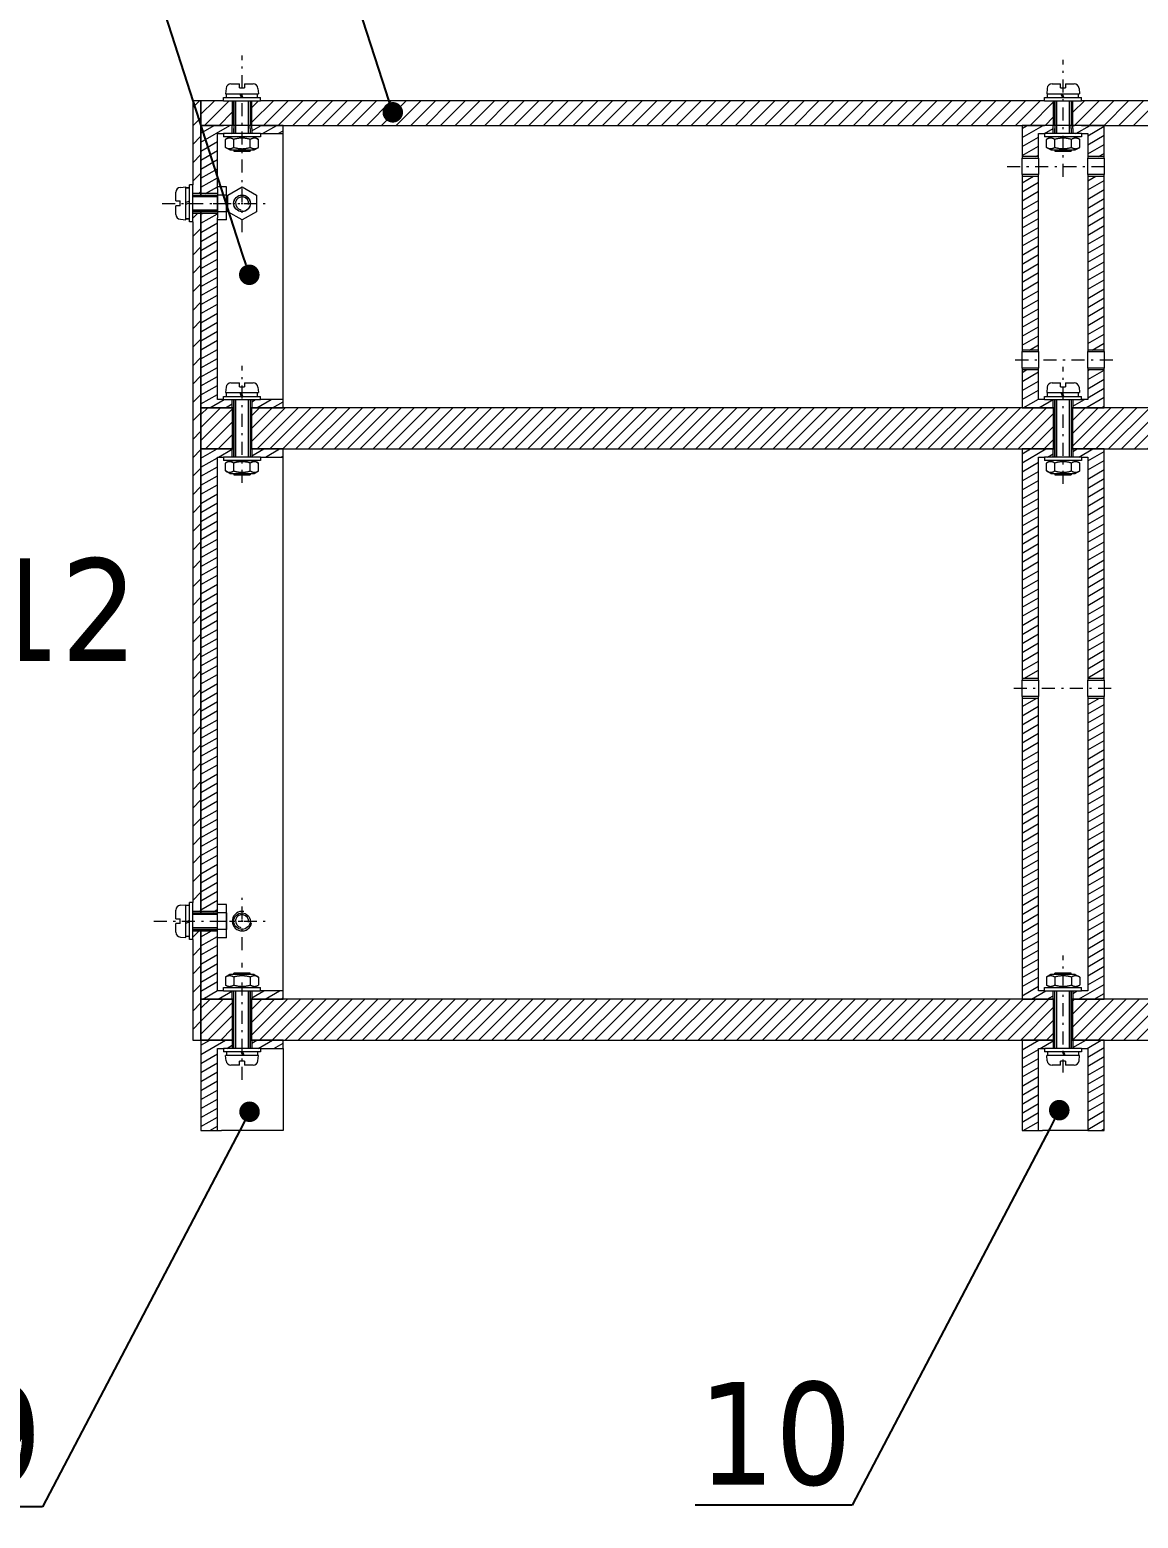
# Model space of a CAD drawing. Header units: millimetres. Extents: x 651 to 8859, y -354 to 894.
# Drawn here: x 2052.1 to 2106.1, y 37.2 to 109.7 of the extents above; entities that cross this region are included whole.
import ezdxf
from ezdxf import colors
from ezdxf.entities.mleader import LeaderData, LeaderLine
from ezdxf.math import Vec2, Vec3

# ---------------------------------------------------------------- set-up
doc = ezdxf.new("R2010")
doc.units = ezdxf.units.MM
doc.linetypes.add('DASHDOT2', pattern=[12.7, 6.35, -3.175, 0, -3.175])
doc.layers.get('0').update_dxf_attribs({"lineweight": 18})
for name, color, linetype, lineweight in [('cienka', 7, 'Continuous', 9), ('Kreskowanie (ISO)', 7, 'Continuous', 9), ('SYMETRIA SRUB', 7, 'DASHDOT2', 9), ('Widoczne (ISO)', 7, 'Continuous', 18), ('Widoczne wąskie (ISO)', 7, 'Continuous', 9)]:
    doc.layers.add(name, color=color, linetype=linetype, lineweight=lineweight)
doc.styles.get("Standard").update_dxf_attribs({"font": 'tahoma.ttf'})

# ---------------------------------------------------------------- blocks, each defined once
blk = doc.blocks.new('*U77')
at = {"layer": 'Widoczne wąskie (ISO)', "color": 0, "linetype": 'DASHDOT2', "ltscale": 0.1, "transparency": 16777216}
blk.add_line((0, -3.58), (0, 2.123), dxfattribs=at)
blk = doc.blocks.new('*U78')
at = {"layer": 'Widoczne wąskie (ISO)', "color": 0, "linetype": 'DASHDOT2', "ltscale": 0.1, "transparency": 16777216}
blk.add_line((0, -3.58), (0, 2.123), dxfattribs=at)
blk = doc.blocks.new('*U80')
at = {"layer": 'Widoczne wąskie (ISO)', "color": 0, "linetype": 'DASHDOT2', "ltscale": 0.1, "transparency": 16777216}
blk.add_line((0, -3.58), (0, 2.123), dxfattribs=at)
blk = doc.blocks.new('*U83')
at = {"layer": 'Widoczne wąskie (ISO)', "color": 0, "linetype": 'DASHDOT2', "ltscale": 0.1, "transparency": 16777216}
blk.add_line((0, -3.58), (0, 2.123), dxfattribs=at)
blk = doc.blocks.new('*U84')
at = {"layer": 'Widoczne wąskie (ISO)', "color": 0, "linetype": 'DASHDOT2', "ltscale": 0.1, "transparency": 16777216}
blk.add_line((0, -3.58), (0, 2.123), dxfattribs=at)
blk = doc.blocks.new('*U85')
at = {"layer": 'Widoczne wąskie (ISO)', "color": 0, "linetype": 'DASHDOT2', "ltscale": 0.1, "transparency": 16777216}
blk.add_line((0, -3.58), (0, 2.123), dxfattribs=at)
blk = doc.blocks.new('*U86')
at = {"layer": 'SYMETRIA SRUB', "color": 0, "linetype": 'DASHDOT2', "ltscale": 0.1, "transparency": 16777216}
blk.add_line((-2.502, 0), (1.8, 0), dxfattribs=at)
blk = doc.blocks.new('*U87')
at = {"layer": 'SYMETRIA SRUB', "color": 0, "linetype": 'DASHDOT2', "ltscale": 0.1, "transparency": 16777216}
blk.add_line((-2.502, 0), (1.8, 0), dxfattribs=at)
blk = doc.blocks.new('_Dot')
at = {"color": 0, "linetype": 'ByBlock', "lineweight": -2}
blk.add_line((-0.5, 0), (-1, 0), dxfattribs=at)
at = {"color": 0, "linetype": 'ByBlock', "const_width": 0.5}
blk.add_lwpolyline([(-0.25, 0, 1), (0.25, 0, 1)], format="xyb", close=True, dxfattribs=at)
blk = doc.blocks.new('*U627')
at = {"layer": 'Widoczne wąskie (ISO)', "color": 0, "linetype": 'DASHDOT2', "ltscale": 0.1, "transparency": 16777216}
for p, q in [((0, 0.08164), (0, 1.4082)), ((-1.4082, 0), (-0.08164, 0)), ((0.08164, 0), (1.4082, 0)), ((0, -1.4082), (0, -0.08164))]:
    blk.add_line(p, q, dxfattribs=at)
at = {"layer": 'Widoczne wąskie (ISO)', "color": 0, "linetype": 'Continuous', "ltscale": 0.1, "transparency": 16777216}
for p, q in [((-0.04082, 0), (0.04082, 0)), ((0, -0.04082), (0, 0.04082))]:
    blk.add_line(p, q, dxfattribs=at)
blk = doc.blocks.new('*U629')
at = {"layer": 'Widoczne wąskie (ISO)', "color": 0, "linetype": 'DASHDOT2', "ltscale": 0.1, "transparency": 16777216}
for p, q in [((0, 0.08164), (0, 1.4082)), ((-1.4082, 0), (-0.08164, 0)), ((0.08164, 0), (1.4082, 0)), ((0, -1.4082), (0, -0.08164))]:
    blk.add_line(p, q, dxfattribs=at)
at = {"layer": 'Widoczne wąskie (ISO)', "color": 0, "linetype": 'Continuous', "ltscale": 0.1, "transparency": 16777216}
for p, q in [((-0.04082, 0), (0.04082, 0)), ((0, -0.04082), (0, 0.04082))]:
    blk.add_line(p, q, dxfattribs=at)
blk = doc.blocks.new('*U817')
at = {"layer": 'SYMETRIA SRUB', "color": 0, "linetype": 'DASHDOT2', "ltscale": 0.1, "transparency": 16777216}
blk.add_line((-3.229, 0), (1.8, 0), dxfattribs=at)
blk = doc.blocks.new('*U819')
at = {"layer": 'SYMETRIA SRUB', "color": 0, "linetype": 'DASHDOT2', "ltscale": 0.1, "transparency": 16777216}
blk.add_line((-3.229, 0), (1.8, 0), dxfattribs=at)
blk = doc.blocks.new('*U821')
at = {"layer": 'SYMETRIA SRUB', "color": 0, "linetype": 'DASHDOT2', "ltscale": 0.1, "transparency": 16777216}
blk.add_line((-3.229, 0), (1.8, 0), dxfattribs=at)

msp = doc.modelspace()

# ---------------------------------------------------------------- hatches: boundary and pattern name
at = {"layer": 'cienka'}
h = msp.add_hatch(dxfattribs=at)
h.set_pattern_fill('ANSI31', color=256, scale=0.14)
h.paths.add_polyline_path([(2101.975, 91.321), (2100.451, 91.321), (2062.927, 91.321), (2062.927, 89.321), (2101.975, 89.321)])
h.paths.add_polyline_path([(2141.975, 91.321), (2140.451, 91.321), (2102.927, 91.321), (2102.927, 89.321), (2141.975, 89.321)])
h.paths.add_polyline_path([(2144.451, 91.321), (2142.927, 91.321), (2142.927, 89.321), (2144.451, 89.321)])
at = {"layer": 'Kreskowanie (ISO)'}
h = msp.add_hatch(dxfattribs=at)
h.set_pattern_fill('ANSI31', color=256, scale=0.2, style=0)
h.paths.add_polyline_path([(2060.051, 101.756), (2060.051, 102.181), (2060.051, 106.281), (2060.451, 106.281), (2060.451, 105.081), (2060.451, 101.756)])
h = msp.add_hatch(dxfattribs=at)
h.set_pattern_fill('ANSI31', color=256, scale=0.16, style=0)
h.paths.add_polyline_path([(2061.551, 106.281), (2061.975, 106.281), (2061.975, 105.081), (2061.551, 105.081), (2060.451, 105.081), (2060.451, 106.281)])
h = msp.add_hatch(dxfattribs=at)
h.set_pattern_fill('ANSI31', color=256, scale=0.16, style=0)
h.paths.add_polyline_path([(2101.551, 106.281), (2101.975, 106.281), (2101.975, 105.081), (2101.551, 105.081), (2100.451, 105.081), (2064.451, 105.081), (2063.351, 105.081), (2062.927, 105.081), (2062.927, 106.281), (2063.351, 106.281)])
h = msp.add_hatch(dxfattribs=at)
h.set_pattern_fill('ANSI31', color=256, scale=0.16)
h.paths.add_polyline_path([(2144.451, 106.281), (2143.351, 106.281), (2142.927, 106.281), (2142.927, 105.081), (2143.351, 105.081), (2144.451, 105.081)])
h.paths.add_polyline_path([(2142.927, 106.281), (2142.927, 105.081)], flags=17)
h.paths.add_polyline_path([(2141.551, 106.281), (2141.975, 106.281), (2141.975, 105.081), (2141.551, 105.081), (2140.451, 105.081), (2104.451, 105.081), (2103.351, 105.081), (2102.927, 105.081), (2102.927, 106.281), (2103.351, 106.281)])
h = msp.add_hatch(dxfattribs=at)
h.set_pattern_fill('ANSI31', color=256, scale=0.12, angle=345, style=0)
h.paths.add_polyline_path([(2061.251, 101.981), (2061.251, 104.681), (2061.551, 104.681), (2061.975, 104.681), (2061.975, 104.921), (2061.975, 105.081), (2061.551, 105.081), (2060.451, 105.081), (2060.451, 101.756), (2061.251, 101.756)])
h = msp.add_hatch(dxfattribs=at)
h.set_pattern_fill('ANSI31', color=256, scale=0.12, angle=345, style=0)
h.paths.add_polyline_path([(2062.927, 105.081), (2062.927, 104.681), (2063.351, 104.681), (2064.451, 104.681), (2064.451, 105.081), (2063.351, 105.081), (2063.251, 105.025)])
h = msp.add_hatch(dxfattribs=at)
h.set_pattern_fill('ANSI31', color=256, scale=0.12, angle=345)
h.paths.add_polyline_path([(2101.251, 104.681), (2101.551, 104.681), (2101.975, 104.681), (2101.975, 104.921), (2101.975, 105.081), (2101.551, 105.081), (2100.451, 105.081), (2100.451, 103.556), (2101.251, 103.556)])
h.paths.add_polyline_path([(2102.051, 105.081), (2101.975, 105.081), (2101.975, 104.921), (2101.975, 104.681), (2102.051, 104.681), (2101.947, 104.988)])
h.paths.add_polyline_path([(2102.927, 104.921), (2102.851, 104.681), (2103.351, 104.681), (2103.651, 104.681), (2103.651, 103.556), (2104.451, 103.556), (2104.451, 105.081), (2103.351, 105.081), (2102.927, 105.081)])
h = msp.add_hatch(dxfattribs=at)
h.set_pattern_fill('ANSI31', color=256, scale=0.12, angle=345, style=0)
h.paths.add_polyline_path([(2100.451, 94.136), (2101.251, 94.136), (2101.251, 102.605), (2100.451, 102.605)])
h = msp.add_hatch(dxfattribs=at)
h.set_pattern_fill('ANSI31', color=256, scale=0.12, angle=345, style=0)
h.paths.add_polyline_path([(2103.651, 94.136), (2104.451, 94.136), (2104.451, 102.605), (2103.651, 102.605)])
h = msp.add_hatch(dxfattribs=at)
h.set_pattern_fill('ANSI31', color=256, scale=0.2, style=0)
h.paths.add_polyline_path([(2060.051, 100.381), (2060.051, 100.805), (2060.451, 100.805), (2060.451, 91.321), (2060.451, 89.321), (2060.451, 66.796), (2060.051, 66.796), (2060.051, 67.221)])
h = msp.add_hatch(dxfattribs=at)
h.set_pattern_fill('ANSI31', color=256, scale=0.12, angle=345)
h.paths.add_polyline_path([(2064.451, 91.721), (2063.351, 91.721), (2062.927, 91.721), (2062.927, 91.321), (2064.451, 91.321)])
h.paths.add_polyline_path([(2061.251, 100.805), (2060.451, 100.805), (2060.451, 91.321), (2061.975, 91.321), (2061.975, 91.721), (2061.551, 91.721), (2061.251, 91.721), (2061.251, 100.581)])
h = msp.add_hatch(dxfattribs=at)
h.set_pattern_fill('ANSI31', color=256, scale=0.12, angle=345, style=0)
h.paths.add_polyline_path([(2101.551, 91.721), (2102.051, 91.721), (2102.051, 91.321), (2100.451, 91.321), (2100.451, 93.185), (2101.251, 93.185), (2101.251, 91.721)])
h = msp.add_hatch(dxfattribs=at)
h.set_pattern_fill('ANSI31', color=256, scale=0.12, angle=345, style=0)
h.paths.add_polyline_path([(2102.927, 91.721), (2103.351, 91.721), (2103.651, 91.721), (2103.651, 93.185), (2104.451, 93.185), (2104.451, 91.321), (2102.927, 91.321)])
h = msp.add_hatch(dxfattribs=at)
h.set_pattern_fill('ANSI31', color=256, scale=0.14)
h.paths.add_polyline_path([(2061.975, 91.321), (2060.451, 91.321), (2060.451, 89.321), (2061.975, 89.321)])
h = msp.add_hatch(dxfattribs=at)
h.set_pattern_fill('ANSI31', color=256, scale=0.12, angle=345, style=0)
h.paths.add_polyline_path([(2061.975, 88.921), (2061.551, 88.921), (2061.251, 88.921), (2061.251, 66.796), (2060.451, 66.796), (2060.451, 89.321), (2061.975, 89.321)])
h = msp.add_hatch(dxfattribs=at)
h.set_pattern_fill('ANSI31', color=256, scale=0.12, angle=345, style=0)
h.paths.add_polyline_path([(2063.351, 88.921), (2062.927, 88.921), (2062.927, 89.321), (2064.451, 89.321), (2064.451, 88.921)])
h = msp.add_hatch(dxfattribs=at)
h.set_pattern_fill('ANSI31', color=256, scale=0.12, angle=345, style=0)
h.paths.add_polyline_path([(2101.975, 88.921), (2101.551, 88.921), (2101.251, 88.921), (2101.251, 78.136), (2100.451, 78.136), (2100.451, 89.321), (2101.975, 89.321)])
h = msp.add_hatch(dxfattribs=at)
h.set_pattern_fill('ANSI31', color=256, scale=0.12, angle=345, style=0)
h.paths.add_polyline_path([(2103.351, 88.921), (2102.927, 88.921), (2102.927, 89.321), (2104.451, 89.321), (2104.451, 78.136), (2103.651, 78.136), (2103.651, 88.921)])
h = msp.add_hatch(dxfattribs=at)
h.set_pattern_fill('ANSI31', color=256, scale=0.12, angle=345, style=0)
h.paths.add_polyline_path([(2101.551, 62.921), (2101.975, 62.921), (2101.975, 62.521), (2100.451, 62.521), (2100.451, 77.185), (2101.251, 77.185), (2101.251, 62.921)])
h = msp.add_hatch(dxfattribs=at)
h.set_pattern_fill('ANSI31', color=256, scale=0.12, angle=345, style=0)
h.paths.add_polyline_path([(2102.927, 62.921), (2103.351, 62.921), (2103.651, 62.921), (2103.651, 77.185), (2104.451, 77.185), (2104.451, 62.521), (2102.927, 62.521)])
h = msp.add_hatch(dxfattribs=at)
h.set_pattern_fill('ANSI31', color=256, scale=0.2, style=0)
h.paths.add_polyline_path([(2060.051, 65.421), (2060.051, 65.845), (2060.451, 65.845), (2060.451, 62.521), (2060.451, 60.521), (2060.051, 60.521)])
h = msp.add_hatch(dxfattribs=at)
h.set_pattern_fill('ANSI31', color=256, scale=0.12, angle=345, style=0)
h.paths.add_polyline_path([(2061.551, 62.921), (2062.051, 62.921), (2062.051, 62.521), (2060.451, 62.521), (2060.451, 65.845), (2061.251, 65.845), (2061.251, 62.921)])
h = msp.add_hatch(dxfattribs=at)
h.set_pattern_fill('ANSI31', color=256, scale=0.14, style=0)
h.paths.add_polyline_path([(2061.975, 62.521), (2060.451, 62.521), (2060.451, 60.521), (2061.975, 60.521)])
h = msp.add_hatch(dxfattribs=at)
h.set_pattern_fill('ANSI31', color=256, scale=0.12, angle=345, style=0)
h.paths.add_polyline_path([(2062.927, 62.921), (2063.351, 62.921), (2064.451, 62.921), (2064.451, 62.521), (2062.927, 62.521)])
h = msp.add_hatch(dxfattribs=at)
h.set_pattern_fill('ANSI31', color=256, scale=0.14, style=0)
h.paths.add_polyline_path([(2062.927, 60.521), (2064.451, 60.521), (2100.451, 60.521), (2101.975, 60.521), (2101.975, 62.521), (2100.451, 62.521), (2064.451, 62.521), (2062.927, 62.521)])
h = msp.add_hatch(dxfattribs=at)
h.set_pattern_fill('ANSI31', color=256, scale=0.14, style=0)
h.paths.add_polyline_path([(2102.927, 60.521), (2104.451, 60.521), (2140.451, 60.521), (2141.975, 60.521), (2141.975, 62.521), (2140.451, 62.521), (2104.451, 62.521), (2102.927, 62.521)])
h = msp.add_hatch(dxfattribs=at)
h.set_pattern_fill('ANSI31', color=256, scale=0.12, angle=345, style=0)
h.paths.add_polyline_path([(2060.451, 56.121), (2061.251, 56.121), (2061.251, 60.121), (2061.551, 60.121), (2061.975, 60.121), (2061.975, 60.521), (2060.451, 60.521)])
h = msp.add_hatch(dxfattribs=at)
h.set_pattern_fill('ANSI31', color=256, scale=0.12, angle=345, style=0)
h.paths.add_polyline_path([(2064.451, 60.121), (2064.451, 60.521), (2062.927, 60.521), (2062.927, 60.121), (2063.351, 60.121)])
h = msp.add_hatch(dxfattribs=at)
h.set_pattern_fill('ANSI31', color=256, scale=0.12, angle=345, style=0)
h.paths.add_polyline_path([(2101.975, 60.121), (2101.975, 60.521), (2100.451, 60.521), (2100.451, 56.121), (2101.251, 56.121), (2101.251, 60.121), (2101.551, 60.121)])
h = msp.add_hatch(dxfattribs=at)
h.set_pattern_fill('ANSI31', color=256, scale=0.12, angle=345, style=0)
h.paths.add_polyline_path([(2102.927, 60.521), (2102.927, 60.121), (2103.351, 60.121), (2103.651, 60.121), (2103.651, 56.121), (2104.451, 56.121), (2104.451, 60.521)])

# ---------------------------------------------------------------- linework, layer by layer
at = {"layer": 'Widoczne (ISO)'}
for p, q in [((2061.674, 106.882), (2061.651, 106.621)), ((2061.651, 106.621), (2063.251, 106.621)), ((2061.696, 106.441), (2061.696, 106.621)), ((2061.696, 106.441), (2061.696, 106.621)), ((2061.696, 106.441), (2061.696, 106.621)), ((2061.913, 107.101), (2062.331, 107.101)), ((2062.331, 106.901), (2062.331, 107.101)), ((2062.331, 106.901), (2062.571, 106.901)), ((2062.349, 106.621), (2062.415, 106.441)), ((2062.487, 106.441), (2062.421, 106.621)), ((2062.571, 107.101), (2062.571, 106.901)), ((2062.571, 107.101), (2062.989, 107.101)), ((2063.206, 106.441), (2063.206, 106.621)), ((2063.206, 106.441), (2063.206, 106.621)), ((2063.206, 106.441), (2063.206, 106.621)), ((2063.228, 106.882), (2063.251, 106.621)), ((2101.674, 106.882), (2101.651, 106.621)), ((2101.651, 106.621), (2103.251, 106.621)), ((2101.696, 106.441), (2101.696, 106.621)), ((2101.696, 106.441), (2101.696, 106.621)), ((2101.696, 106.441), (2101.696, 106.621)), ((2101.913, 107.101), (2102.331, 107.101)), ((2102.331, 106.901), (2102.331, 107.101)), ((2102.331, 106.901), (2102.571, 106.901)), ((2102.349, 106.621), (2102.415, 106.441)), ((2102.487, 106.441), (2102.421, 106.621)), ((2102.571, 107.101), (2102.571, 106.901)), ((2102.571, 107.101), (2102.989, 107.101)), ((2103.206, 106.441), (2103.206, 106.621)), ((2103.206, 106.441), (2103.206, 106.621)), ((2103.206, 106.441), (2103.206, 106.621)), ((2103.228, 106.882), (2103.251, 106.621)), ((2060.451, 106.281), (2060.051, 106.281)), ((2060.051, 106.281), (2060.051, 102.181)), ((2060.451, 101.681), (2060.451, 106.281)), ((2060.451, 106.281), (2060.451, 105.081)), ((2061.551, 106.281), (2060.451, 106.281)), ((2061.551, 106.441), (2063.351, 106.441)), ((2061.551, 106.281), (2061.551, 106.441)), ((2061.551, 106.281), (2063.351, 106.281)), ((2062.051, 105.081), (2062.051, 106.281)), ((2062.051, 106.281), (2062.051, 105.081)), ((2062.851, 106.281), (2062.851, 105.081)), ((2062.851, 106.281), (2062.851, 105.081)), ((2063.351, 106.281), (2063.351, 106.441)), ((2101.551, 106.281), (2063.351, 106.281)), ((2101.551, 106.441), (2103.351, 106.441)), ((2101.551, 106.281), (2101.551, 106.441)), ((2101.551, 106.281), (2103.351, 106.281)), ((2102.051, 105.081), (2102.051, 106.281)), ((2102.051, 106.281), (2102.051, 105.081)), ((2102.851, 106.281), (2102.851, 105.081)), ((2102.851, 106.281), (2102.851, 105.081)), ((2103.351, 106.281), (2103.351, 106.441)), ((2141.551, 106.281), (2103.351, 106.281)), ((2060.451, 105.081), (2061.551, 105.081)), ((2061.551, 105.081), (2060.451, 105.081)), ((2060.451, 105.081), (2060.451, 101.681)), ((2061.251, 101.981), (2061.251, 104.681)), ((2061.251, 104.681), (2061.551, 104.681)), ((2063.351, 105.081), (2061.551, 105.081)), ((2063.351, 104.681), (2061.551, 104.681)), ((2061.551, 104.681), (2061.551, 104.521)), ((2063.351, 104.521), (2061.551, 104.521)), ((2061.861, 104.521), (2061.642, 104.395)), ((2061.642, 104.007), (2061.642, 104.395)), ((2062.047, 104.007), (2062.047, 104.395)), ((2062.051, 105.081), (2062.051, 104.921)), ((2062.051, 104.681), (2062.051, 104.921)), ((2062.051, 104.921), (2062.051, 104.681)), ((2062.851, 104.921), (2062.851, 105.081)), ((2062.851, 104.921), (2062.851, 104.681)), ((2062.851, 104.921), (2062.851, 104.681)), ((2062.855, 104.007), (2062.855, 104.395)), ((2063.041, 104.521), (2063.259, 104.395)), ((2063.259, 104.007), (2063.259, 104.395)), ((2063.351, 105.081), (2101.551, 105.081)), ((2064.451, 105.081), (2063.351, 105.081)), ((2063.351, 104.681), (2064.451, 104.681)), ((2063.351, 104.681), (2063.351, 104.521)), ((2064.451, 104.681), (2064.451, 105.081)), ((2064.451, 91.721), (2064.451, 104.681)), ((2101.551, 105.081), (2100.451, 105.081)), ((2100.451, 105.081), (2100.451, 103.481)), ((2101.251, 103.481), (2101.251, 104.681)), ((2101.251, 104.681), (2101.551, 104.681)), ((2103.351, 105.081), (2101.551, 105.081)), ((2103.351, 104.681), (2101.551, 104.681)), ((2101.551, 104.681), (2101.551, 104.521)), ((2103.351, 104.521), (2101.551, 104.521)), ((2101.861, 104.521), (2101.642, 104.395)), ((2101.642, 104.007), (2101.642, 104.395)), ((2102.047, 104.007), (2102.047, 104.395)), ((2102.051, 105.081), (2102.051, 104.921)), ((2102.051, 104.681), (2102.051, 104.921)), ((2102.051, 104.921), (2102.051, 104.681)), ((2102.851, 104.921), (2102.851, 105.081)), ((2102.851, 104.921), (2102.851, 104.681)), ((2102.851, 104.921), (2102.851, 104.681)), ((2102.855, 104.007), (2102.855, 104.395)), ((2103.041, 104.521), (2103.259, 104.395)), ((2103.259, 104.007), (2103.259, 104.395)), ((2103.351, 105.081), (2141.551, 105.081)), ((2104.451, 105.081), (2103.351, 105.081)), ((2103.351, 104.681), (2103.651, 104.681)), ((2103.351, 104.681), (2103.351, 104.521)), ((2103.651, 104.681), (2103.651, 103.481)), ((2104.451, 103.481), (2104.451, 105.081)), ((2061.861, 103.881), (2061.642, 104.007)), ((2061.861, 103.881), (2063.041, 103.881)), ((2062.051, 103.881), (2062.051, 103.821)), ((2062.051, 103.821), (2062.851, 103.821)), ((2062.851, 103.881), (2062.851, 103.821)), ((2063.041, 103.881), (2063.259, 104.007)), ((2101.861, 103.881), (2101.642, 104.007)), ((2101.861, 103.881), (2103.041, 103.881)), ((2102.051, 103.881), (2102.051, 103.821)), ((2102.051, 103.821), (2102.851, 103.821)), ((2102.851, 103.881), (2102.851, 103.821)), ((2103.041, 103.881), (2103.259, 104.007)), ((2100.451, 103.481), (2101.251, 103.481)), ((2100.451, 102.681), (2100.451, 103.481)), ((2101.251, 103.481), (2101.251, 102.681)), ((2103.651, 103.481), (2104.451, 103.481)), ((2103.651, 102.681), (2103.651, 103.481)), ((2104.451, 103.481), (2104.451, 102.681)), ((2101.251, 102.681), (2100.451, 102.681)), ((2100.451, 102.681), (2100.451, 94.061)), ((2101.251, 94.061), (2101.251, 102.681)), ((2104.451, 102.681), (2103.651, 102.681)), ((2103.651, 102.681), (2103.651, 94.061)), ((2104.451, 94.061), (2104.451, 102.681)), ((2059.231, 101.401), (2059.231, 101.819)), ((2059.45, 102.058), (2059.711, 102.081)), ((2059.711, 100.481), (2059.711, 102.081)), ((2059.891, 102.036), (2059.711, 102.036)), ((2059.711, 102.036), (2059.891, 102.036)), ((2059.711, 102.036), (2059.891, 102.036)), ((2059.891, 100.381), (2059.891, 102.181)), ((2060.051, 102.181), (2059.891, 102.181)), ((2060.051, 100.381), (2060.051, 102.181)), ((2060.051, 101.681), (2060.451, 101.681)), ((2060.051, 101.681), (2061.251, 101.681)), ((2060.451, 101.681), (2061.251, 101.681)), ((2061.691, 102.089), (2061.251, 102.089)), ((2061.251, 101.981), (2061.251, 101.281)), ((2061.691, 101.685), (2061.251, 101.685)), ((2061.251, 100.876), (2061.251, 101.685)), ((2061.691, 101.685), (2061.691, 102.089)), ((2061.691, 100.876), (2061.691, 101.685)), ((2061.691, 101.681), (2061.711, 101.681)), ((2061.711, 100.881), (2061.711, 101.681)), ((2061.751, 101.685), (2062.451, 102.089)), ((2061.751, 100.876), (2061.751, 101.685)), ((2062.451, 102.089), (2063.151, 101.685)), ((2063.151, 101.685), (2063.151, 100.876)), ((2059.231, 101.401), (2059.431, 101.401)), ((2059.431, 101.161), (2059.231, 101.161)), ((2059.231, 100.743), (2059.231, 101.161)), ((2059.431, 101.161), (2059.431, 101.401)), ((2059.891, 101.382), (2059.711, 101.317)), ((2059.711, 101.245), (2059.891, 101.31)), ((2060.451, 100.881), (2060.051, 100.881)), ((2060.051, 100.881), (2061.251, 100.881)), ((2060.451, 66.721), (2060.451, 100.881)), ((2061.251, 100.881), (2060.451, 100.881)), ((2060.451, 100.881), (2060.451, 91.321)), ((2061.251, 101.281), (2061.251, 100.581)), ((2061.691, 100.876), (2061.251, 100.876)), ((2061.691, 100.881), (2061.711, 100.881)), ((2061.691, 100.472), (2061.691, 100.876)), ((2062.451, 100.472), (2061.751, 100.876)), ((2063.151, 100.876), (2062.451, 100.472)), ((2059.45, 100.503), (2059.711, 100.481)), ((2059.891, 100.526), (2059.711, 100.526)), ((2059.711, 100.526), (2059.891, 100.526)), ((2059.711, 100.526), (2059.891, 100.526)), ((2060.051, 100.381), (2059.891, 100.381)), ((2060.051, 100.381), (2060.051, 67.221)), ((2061.251, 91.721), (2061.251, 100.581)), ((2061.691, 100.472), (2061.251, 100.472)), ((2100.451, 94.061), (2101.251, 94.061)), ((2100.451, 93.261), (2100.451, 94.061)), ((2101.251, 94.061), (2101.251, 93.261)), ((2103.651, 94.061), (2104.451, 94.061)), ((2103.651, 93.261), (2103.651, 94.061)), ((2104.451, 94.061), (2104.451, 93.261)), ((2101.251, 93.261), (2100.451, 93.261)), ((2100.451, 93.261), (2100.451, 91.321)), ((2101.251, 91.721), (2101.251, 93.261)), ((2104.451, 93.261), (2103.651, 93.261)), ((2103.651, 93.261), (2103.651, 91.721)), ((2104.451, 91.321), (2104.451, 93.261)), ((2061.674, 92.322), (2061.651, 92.061)), ((2061.913, 92.541), (2062.331, 92.541)), ((2062.331, 92.341), (2062.331, 92.541)), ((2062.331, 92.341), (2062.571, 92.341)), ((2062.571, 92.541), (2062.571, 92.341)), ((2062.571, 92.541), (2062.989, 92.541)), ((2063.228, 92.322), (2063.251, 92.061)), ((2101.674, 92.322), (2101.651, 92.061)), ((2101.674, 92.322), (2101.651, 92.061)), ((2101.913, 92.541), (2102.331, 92.541)), ((2101.913, 92.541), (2102.331, 92.541)), ((2102.331, 92.341), (2102.331, 92.541)), ((2102.331, 92.341), (2102.331, 92.541)), ((2102.331, 92.341), (2102.571, 92.341)), ((2102.331, 92.341), (2102.571, 92.341)), ((2102.571, 92.541), (2102.571, 92.341)), ((2102.571, 92.541), (2102.989, 92.541)), ((2102.571, 92.541), (2102.571, 92.341)), ((2102.571, 92.541), (2102.989, 92.541)), ((2103.228, 92.322), (2103.251, 92.061)), ((2103.228, 92.322), (2103.251, 92.061)), ((2061.551, 91.721), (2061.251, 91.721)), ((2061.551, 91.881), (2063.351, 91.881)), ((2061.551, 91.721), (2061.551, 91.881)), ((2061.551, 91.721), (2063.351, 91.721)), ((2061.651, 92.061), (2063.251, 92.061)), ((2061.696, 91.881), (2061.696, 92.061)), ((2061.696, 91.881), (2061.696, 92.061)), ((2061.696, 91.881), (2061.696, 92.061)), ((2062.051, 91.321), (2062.051, 91.721)), ((2062.051, 91.721), (2062.051, 88.921)), ((2062.349, 92.061), (2062.415, 91.881)), ((2062.487, 91.881), (2062.421, 92.061)), ((2062.851, 91.721), (2062.851, 91.321)), ((2062.851, 91.721), (2062.851, 88.921)), ((2063.206, 91.881), (2063.206, 92.061)), ((2063.206, 91.881), (2063.206, 92.061)), ((2063.206, 91.881), (2063.206, 92.061)), ((2063.351, 91.721), (2063.351, 91.881)), ((2064.451, 91.721), (2063.351, 91.721)), ((2064.451, 91.321), (2064.451, 91.721)), ((2101.551, 91.721), (2101.251, 91.721)), ((2101.551, 91.881), (2103.351, 91.881)), ((2101.551, 91.721), (2101.551, 91.881)), ((2101.551, 91.881), (2103.351, 91.881)), ((2101.551, 91.721), (2101.551, 91.881)), ((2101.551, 91.721), (2103.351, 91.721)), ((2101.651, 92.061), (2103.251, 92.061)), ((2101.651, 92.061), (2103.251, 92.061)), ((2101.696, 91.881), (2101.696, 92.061)), ((2101.696, 91.881), (2101.696, 92.061)), ((2102.051, 91.321), (2102.051, 91.721)), ((2102.051, 91.721), (2102.051, 88.921)), ((2102.349, 92.061), (2102.415, 91.881)), ((2102.487, 91.881), (2102.421, 92.061)), ((2102.851, 91.721), (2102.851, 91.321)), ((2102.851, 91.721), (2102.851, 88.921)), ((2103.206, 91.881), (2103.206, 92.061)), ((2103.206, 91.881), (2103.206, 92.061)), ((2103.351, 91.721), (2103.351, 91.881)), ((2103.351, 91.721), (2103.351, 91.881)), ((2103.651, 91.721), (2103.351, 91.721)), ((2060.451, 91.321), (2060.451, 89.321)), ((2062.051, 91.321), (2060.451, 91.321)), ((2060.451, 91.321), (2062.051, 91.321)), ((2062.051, 89.321), (2062.051, 91.321)), ((2102.051, 91.321), (2062.851, 91.321)), ((2062.851, 91.321), (2062.851, 89.321)), ((2062.851, 91.321), (2064.451, 91.321)), ((2100.451, 91.321), (2102.051, 91.321)), ((2102.051, 89.321), (2102.051, 91.321)), ((2142.051, 91.321), (2102.851, 91.321)), ((2102.851, 91.321), (2102.851, 89.321)), ((2102.851, 91.321), (2104.451, 91.321)), ((2062.051, 89.321), (2060.451, 89.321)), ((2060.451, 89.321), (2060.451, 66.721)), ((2060.451, 89.321), (2062.051, 89.321)), ((2062.051, 88.921), (2062.051, 89.321)), ((2064.451, 89.321), (2062.851, 89.321)), ((2062.851, 89.321), (2062.851, 88.921)), ((2062.851, 89.321), (2102.051, 89.321)), ((2064.451, 88.921), (2064.451, 89.321)), ((2102.051, 89.321), (2100.451, 89.321)), ((2100.451, 89.321), (2100.451, 78.061)), ((2102.051, 88.921), (2102.051, 89.321)), ((2104.451, 89.321), (2102.851, 89.321)), ((2102.851, 89.321), (2102.851, 88.921)), ((2102.851, 89.321), (2142.051, 89.321)), ((2104.451, 78.061), (2104.451, 89.321)), ((2061.251, 66.721), (2061.251, 88.921)), ((2061.251, 88.921), (2061.551, 88.921)), ((2063.351, 88.921), (2061.551, 88.921)), ((2061.551, 88.921), (2061.551, 88.761)), ((2063.351, 88.761), (2061.551, 88.761)), ((2061.861, 88.761), (2061.642, 88.635)), ((2061.642, 88.247), (2061.642, 88.635)), ((2061.861, 88.761), (2063.041, 88.761)), ((2062.047, 88.247), (2062.047, 88.635)), ((2062.855, 88.247), (2062.855, 88.635)), ((2063.041, 88.761), (2063.259, 88.635)), ((2063.259, 88.247), (2063.259, 88.635)), ((2063.351, 88.921), (2064.451, 88.921)), ((2063.351, 88.921), (2063.351, 88.761)), ((2064.451, 62.921), (2064.451, 88.921)), ((2101.251, 88.921), (2101.551, 88.921)), ((2101.251, 78.061), (2101.251, 88.921)), ((2103.351, 88.921), (2101.551, 88.921)), ((2101.551, 88.921), (2101.551, 88.761)), ((2103.351, 88.761), (2101.551, 88.761)), ((2101.861, 88.761), (2101.642, 88.635)), ((2101.642, 88.247), (2101.642, 88.635)), ((2102.047, 88.247), (2102.047, 88.635)), ((2102.855, 88.247), (2102.855, 88.635)), ((2103.041, 88.761), (2103.259, 88.635)), ((2103.259, 88.247), (2103.259, 88.635)), ((2103.351, 88.921), (2103.651, 88.921)), ((2103.351, 88.921), (2103.351, 88.761)), ((2103.651, 88.921), (2103.651, 78.061)), ((2061.861, 88.121), (2061.642, 88.247)), ((2061.861, 88.121), (2063.041, 88.121)), ((2062.051, 88.121), (2062.051, 88.061)), ((2062.051, 88.061), (2062.851, 88.061)), ((2062.851, 88.121), (2062.851, 88.061)), ((2063.041, 88.121), (2063.259, 88.247)), ((2101.861, 88.121), (2101.642, 88.247)), ((2101.861, 88.121), (2103.041, 88.121)), ((2102.051, 88.121), (2102.051, 88.061)), ((2102.051, 88.061), (2102.851, 88.061)), ((2102.851, 88.121), (2102.851, 88.061)), ((2103.041, 88.121), (2103.259, 88.247)), ((2100.451, 78.061), (2101.251, 78.061)), ((2100.451, 77.261), (2100.451, 78.061)), ((2101.251, 78.061), (2101.251, 77.261)), ((2103.651, 78.061), (2104.451, 78.061)), ((2103.651, 77.261), (2103.651, 78.061)), ((2104.451, 78.061), (2104.451, 77.261)), ((2101.251, 77.261), (2100.451, 77.261)), ((2100.451, 77.261), (2100.451, 62.521)), ((2101.251, 62.921), (2101.251, 77.261)), ((2104.451, 77.261), (2103.651, 77.261)), ((2103.651, 77.261), (2103.651, 62.921)), ((2104.451, 62.521), (2104.451, 77.261)), ((2059.231, 66.441), (2059.231, 66.859)), ((2059.45, 67.098), (2059.711, 67.121)), ((2059.711, 65.521), (2059.711, 67.121)), ((2059.711, 65.521), (2059.711, 67.121)), ((2059.891, 67.076), (2059.711, 67.076)), ((2059.891, 67.076), (2059.711, 67.076)), ((2059.891, 65.421), (2059.891, 67.221)), ((2060.051, 67.221), (2059.891, 67.221)), ((2059.891, 65.421), (2059.891, 67.221)), ((2060.051, 65.421), (2060.051, 67.221)), ((2060.051, 66.721), (2060.451, 66.721)), ((2060.051, 66.721), (2061.251, 66.721)), ((2060.451, 66.721), (2061.251, 66.721)), ((2061.691, 67.129), (2061.251, 67.129)), ((2061.691, 66.725), (2061.251, 66.725)), ((2061.251, 65.916), (2061.251, 66.725)), ((2061.251, 65.921), (2061.251, 66.721)), ((2061.691, 66.725), (2061.691, 67.129)), ((2061.691, 65.916), (2061.691, 66.725)), ((2061.691, 66.721), (2061.711, 66.721)), ((2061.711, 65.921), (2061.711, 66.721)), ((2059.231, 66.441), (2059.431, 66.441)), ((2059.431, 66.201), (2059.231, 66.201)), ((2059.231, 65.783), (2059.231, 66.201)), ((2059.431, 66.201), (2059.431, 66.441)), ((2059.891, 66.357), (2059.711, 66.291)), ((2059.711, 66.219), (2059.891, 66.285)), ((2059.45, 65.543), (2059.711, 65.521)), ((2059.891, 65.566), (2059.711, 65.566)), ((2059.891, 65.566), (2059.711, 65.566)), ((2060.051, 65.421), (2059.891, 65.421)), ((2060.451, 65.921), (2060.051, 65.921)), ((2060.051, 65.921), (2061.251, 65.921)), ((2060.051, 65.421), (2060.051, 60.521)), ((2061.251, 65.921), (2060.451, 65.921)), ((2060.451, 65.921), (2060.451, 62.521)), ((2060.451, 60.521), (2060.451, 65.921)), ((2061.251, 62.921), (2061.251, 65.921)), ((2061.691, 65.916), (2061.251, 65.916)), ((2061.691, 65.512), (2061.251, 65.512)), ((2061.691, 65.921), (2061.711, 65.921)), ((2061.691, 65.512), (2061.691, 65.916)), ((2061.551, 62.921), (2061.551, 63.081)), ((2061.551, 63.081), (2063.351, 63.081)), ((2061.551, 62.921), (2061.551, 63.081)), ((2061.861, 63.721), (2061.642, 63.595)), ((2061.642, 63.595), (2061.642, 63.207)), ((2061.861, 63.081), (2061.642, 63.207)), ((2063.041, 63.721), (2061.861, 63.721)), ((2062.047, 63.595), (2062.047, 63.207)), ((2062.851, 63.781), (2062.051, 63.781)), ((2062.051, 63.721), (2062.051, 63.781)), ((2062.851, 63.721), (2062.851, 63.781)), ((2062.855, 63.595), (2062.855, 63.207)), ((2063.041, 63.721), (2063.259, 63.595)), ((2063.041, 63.081), (2063.259, 63.207)), ((2063.259, 63.595), (2063.259, 63.207)), ((2063.351, 62.921), (2063.351, 63.081)), ((2063.351, 62.921), (2063.351, 63.081)), ((2101.551, 63.081), (2103.351, 63.081)), ((2101.551, 62.921), (2101.551, 63.081)), ((2101.861, 63.721), (2101.642, 63.595)), ((2101.642, 63.595), (2101.642, 63.207)), ((2101.861, 63.081), (2101.642, 63.207)), ((2103.041, 63.721), (2101.861, 63.721)), ((2102.047, 63.595), (2102.047, 63.207)), ((2102.851, 63.781), (2102.051, 63.781)), ((2102.051, 63.721), (2102.051, 63.781)), ((2102.851, 63.721), (2102.851, 63.781)), ((2102.855, 63.595), (2102.855, 63.207)), ((2103.041, 63.721), (2103.259, 63.595)), ((2103.041, 63.081), (2103.259, 63.207)), ((2103.259, 63.595), (2103.259, 63.207)), ((2103.351, 62.921), (2103.351, 63.081)), ((2062.051, 62.521), (2060.451, 62.521)), ((2060.451, 62.521), (2060.451, 60.521)), ((2060.451, 62.521), (2062.051, 62.521)), ((2061.551, 62.921), (2061.251, 62.921)), ((2061.551, 62.921), (2063.351, 62.921)), ((2062.051, 62.521), (2062.051, 62.921)), ((2062.051, 60.121), (2062.051, 62.921)), ((2062.051, 60.521), (2062.051, 62.521)), ((2062.851, 62.921), (2062.851, 62.521)), ((2062.851, 60.121), (2062.851, 62.921)), ((2102.051, 62.521), (2062.851, 62.521)), ((2062.851, 62.521), (2062.851, 60.521)), ((2062.851, 62.521), (2064.451, 62.521)), ((2064.451, 62.921), (2063.351, 62.921)), ((2064.451, 62.521), (2064.451, 62.921)), ((2100.451, 62.521), (2102.051, 62.521)), ((2101.551, 62.921), (2101.251, 62.921)), ((2101.551, 62.921), (2103.351, 62.921)), ((2102.051, 62.521), (2102.051, 62.921)), ((2102.051, 60.121), (2102.051, 62.921)), ((2102.051, 60.521), (2102.051, 62.521)), ((2102.851, 62.921), (2102.851, 62.521)), ((2102.851, 60.121), (2102.851, 62.921)), ((2142.051, 62.521), (2102.851, 62.521)), ((2102.851, 62.521), (2102.851, 60.521)), ((2102.851, 62.521), (2104.451, 62.521)), ((2103.651, 62.921), (2103.351, 62.921)), ((2060.051, 60.521), (2060.451, 60.521)), ((2062.051, 60.521), (2060.451, 60.521)), ((2060.451, 60.521), (2060.451, 56.121)), ((2060.451, 60.521), (2062.051, 60.521)), ((2062.051, 60.121), (2062.051, 60.521)), ((2064.451, 60.521), (2062.851, 60.521)), ((2062.851, 60.521), (2062.851, 60.121)), ((2062.851, 60.521), (2102.051, 60.521)), ((2064.451, 60.121), (2064.451, 60.521)), ((2102.051, 60.521), (2100.451, 60.521)), ((2100.451, 60.521), (2100.451, 56.121)), ((2102.051, 60.121), (2102.051, 60.521)), ((2102.851, 60.521), (2142.051, 60.521)), ((2102.851, 60.521), (2102.851, 60.121)), ((2104.451, 60.521), (2102.851, 60.521)), ((2104.451, 56.121), (2104.451, 60.521)), ((2061.251, 56.121), (2061.251, 60.121)), ((2061.251, 60.121), (2061.551, 60.121)), ((2063.351, 60.121), (2061.551, 60.121)), ((2061.551, 60.121), (2061.551, 59.961)), ((2063.351, 59.961), (2061.551, 59.961)), ((2063.251, 59.781), (2061.651, 59.781)), ((2061.674, 59.52), (2061.651, 59.781)), ((2061.696, 59.961), (2061.696, 59.781)), ((2062.331, 59.301), (2062.331, 59.501)), ((2062.571, 59.501), (2062.331, 59.501)), ((2062.415, 59.961), (2062.48, 59.781)), ((2062.552, 59.781), (2062.487, 59.961)), ((2062.571, 59.501), (2062.571, 59.301)), ((2063.206, 59.961), (2063.206, 59.781)), ((2063.228, 59.52), (2063.251, 59.781)), ((2063.351, 60.121), (2064.451, 60.121)), ((2063.351, 60.121), (2063.351, 59.961)), ((2064.451, 60.121), (2064.451, 56.121)), ((2101.251, 56.121), (2101.251, 60.121)), ((2101.251, 60.121), (2101.551, 60.121)), ((2103.351, 60.121), (2101.551, 60.121)), ((2101.551, 60.121), (2101.551, 59.961)), ((2103.351, 59.961), (2101.551, 59.961)), ((2103.251, 59.781), (2101.651, 59.781)), ((2101.674, 59.52), (2101.651, 59.781)), ((2101.696, 59.961), (2101.696, 59.781)), ((2102.331, 59.301), (2102.331, 59.501)), ((2102.571, 59.501), (2102.331, 59.501)), ((2102.415, 59.961), (2102.48, 59.781)), ((2102.552, 59.781), (2102.487, 59.961)), ((2102.571, 59.501), (2102.571, 59.301)), ((2103.206, 59.961), (2103.206, 59.781)), ((2103.228, 59.52), (2103.251, 59.781)), ((2103.351, 60.121), (2103.651, 60.121)), ((2103.351, 60.121), (2103.351, 59.961)), ((2103.651, 60.121), (2103.651, 56.121)), ((2062.331, 59.301), (2061.913, 59.301)), ((2062.989, 59.301), (2062.571, 59.301)), ((2102.331, 59.301), (2101.913, 59.301)), ((2102.989, 59.301), (2102.571, 59.301)), ((2060.451, 56.121), (2061.251, 56.121)), ((2061.251, 56.121), (2061.451, 56.121)), ((2064.451, 56.121), (2061.451, 56.121)), ((2100.451, 56.121), (2101.251, 56.121)), ((2101.251, 56.121), (2101.451, 56.121)), ((2103.651, 56.121), (2101.451, 56.121)), ((2103.651, 56.121), (2104.451, 56.121))]:
    msp.add_line(p, q, dxfattribs=at)
for centre, radius in [((2062.451, 101.281), 0.408), ((2062.451, 101.281), 0.4), ((2062.451, 66.321), 0.4)]:
    msp.add_circle(centre, radius, dxfattribs=at)
for centre, start, end in [((2061.913, 106.861), 90, 175), ((2062.989, 106.861), 5, 90), ((2101.913, 106.861), 90, 175), ((2102.989, 106.861), 5, 90), ((2059.471, 101.819), 95, 180), ((2059.471, 100.743), 180, 265), ((2061.913, 92.301), 90, 175), ((2062.989, 92.301), 5, 90), ((2101.913, 92.301), 90, 175), ((2101.913, 92.301), 90, 175), ((2102.989, 92.301), 5, 90), ((2102.989, 92.301), 5, 90), ((2059.471, 66.859), 95, 180), ((2059.471, 65.783), 180, 265), ((2061.913, 59.541), 185, 270), ((2062.989, 59.541), 270, 355), ((2101.913, 59.541), 185, 270), ((2102.989, 59.541), 270, 355)]:
    msp.add_arc(centre, 0.24, start, end, dxfattribs=at)
for points in [[(2062.047, 104.395), (2061.844, 104.511), (2061.642, 104.395)], [(2062.855, 104.395), (2062.451, 104.511), (2062.047, 104.395)], [(2063.259, 104.395), (2063.057, 104.511), (2062.855, 104.395)], [(2102.047, 104.395), (2101.844, 104.511), (2101.642, 104.395)], [(2102.855, 104.395), (2102.451, 104.511), (2102.047, 104.395)], [(2103.259, 104.395), (2103.057, 104.511), (2102.855, 104.395)], [(2061.642, 104.007), (2061.844, 103.89), (2062.047, 104.007)], [(2062.047, 104.007), (2062.451, 103.89), (2062.855, 104.007)], [(2062.855, 104.007), (2063.057, 103.89), (2063.259, 104.007)], [(2101.642, 104.007), (2101.844, 103.89), (2102.047, 104.007)], [(2102.047, 104.007), (2102.451, 103.89), (2102.855, 104.007)], [(2102.855, 104.007), (2103.057, 103.89), (2103.259, 104.007)], [(2062.047, 88.635), (2061.844, 88.751), (2061.642, 88.635)], [(2062.855, 88.635), (2062.451, 88.751), (2062.047, 88.635)], [(2063.259, 88.635), (2063.057, 88.751), (2062.855, 88.635)], [(2102.047, 88.635), (2101.844, 88.751), (2101.642, 88.635)], [(2102.855, 88.635), (2102.451, 88.751), (2102.047, 88.635)], [(2103.259, 88.635), (2103.057, 88.751), (2102.855, 88.635)], [(2061.642, 88.247), (2061.844, 88.13), (2062.047, 88.247)], [(2062.047, 88.247), (2062.451, 88.13), (2062.855, 88.247)], [(2062.855, 88.247), (2063.057, 88.13), (2063.259, 88.247)], [(2101.642, 88.247), (2101.844, 88.13), (2102.047, 88.247)], [(2102.047, 88.247), (2102.451, 88.13), (2102.855, 88.247)], [(2102.855, 88.247), (2103.057, 88.13), (2103.259, 88.247)], [(2062.047, 63.595), (2061.844, 63.711), (2061.642, 63.595)], [(2061.642, 63.207), (2061.844, 63.09), (2062.047, 63.207)], [(2062.855, 63.595), (2062.451, 63.711), (2062.047, 63.595)], [(2062.047, 63.207), (2062.451, 63.09), (2062.855, 63.207)], [(2063.259, 63.595), (2063.057, 63.711), (2062.855, 63.595)], [(2062.855, 63.207), (2063.057, 63.09), (2063.259, 63.207)], [(2102.047, 63.595), (2101.844, 63.711), (2101.642, 63.595)], [(2101.642, 63.207), (2101.844, 63.09), (2102.047, 63.207)], [(2102.855, 63.595), (2102.451, 63.711), (2102.047, 63.595)], [(2102.047, 63.207), (2102.451, 63.09), (2102.855, 63.207)], [(2103.259, 63.595), (2103.057, 63.711), (2102.855, 63.595)], [(2102.855, 63.207), (2103.057, 63.09), (2103.259, 63.207)]]:
    msp.add_rational_spline(points, [1, 1.15470053838, 1], degree=2, dxfattribs=at)
at = {"layer": 'Widoczne wąskie (ISO)'}
for p, q in [((2061.975, 106.281), (2061.975, 105.081)), ((2062.134, 106.281), (2062.134, 105.081)), ((2062.767, 105.081), (2062.767, 106.281)), ((2062.927, 105.081), (2062.927, 106.281)), ((2101.975, 106.281), (2101.975, 105.081)), ((2102.134, 106.281), (2102.134, 105.081)), ((2102.767, 105.081), (2102.767, 106.281)), ((2102.927, 105.081), (2102.927, 106.281)), ((2061.975, 104.921), (2061.975, 105.081)), ((2061.975, 104.681), (2061.975, 104.921)), ((2062.134, 105.081), (2062.134, 104.921)), ((2062.134, 104.921), (2062.134, 104.681)), ((2062.767, 104.921), (2062.767, 105.081)), ((2062.767, 104.681), (2062.767, 104.921)), ((2062.927, 104.921), (2062.927, 105.081)), ((2062.927, 104.921), (2062.927, 104.681)), ((2101.975, 104.921), (2101.975, 105.081)), ((2101.975, 104.681), (2101.975, 104.921)), ((2102.134, 105.081), (2102.134, 104.921)), ((2102.134, 104.921), (2102.134, 104.681)), ((2102.767, 104.921), (2102.767, 105.081)), ((2102.767, 104.681), (2102.767, 104.921)), ((2102.927, 104.921), (2102.927, 105.081)), ((2102.927, 104.921), (2102.927, 104.681)), ((2062.134, 103.881), (2062.134, 103.821)), ((2062.767, 103.821), (2062.767, 103.881)), ((2102.134, 103.881), (2102.134, 103.821)), ((2102.767, 103.821), (2102.767, 103.881)), ((2101.251, 103.556), (2100.451, 103.556)), ((2104.451, 103.556), (2103.651, 103.556)), ((2100.451, 102.605), (2101.251, 102.605)), ((2103.651, 102.605), (2104.451, 102.605)), ((2060.451, 101.756), (2060.051, 101.756)), ((2061.251, 101.597), (2060.051, 101.597)), ((2061.251, 101.756), (2060.451, 101.756)), ((2061.711, 101.597), (2061.691, 101.597)), ((2060.051, 100.964), (2061.251, 100.964)), ((2060.051, 100.805), (2060.451, 100.805)), ((2060.451, 100.805), (2061.251, 100.805)), ((2061.691, 100.964), (2061.711, 100.964)), ((2101.251, 94.136), (2100.451, 94.136)), ((2104.451, 94.136), (2103.651, 94.136)), ((2100.451, 93.185), (2101.251, 93.185)), ((2103.651, 93.185), (2104.451, 93.185)), ((2061.975, 91.321), (2061.975, 91.721)), ((2062.134, 91.721), (2062.134, 88.921)), ((2062.767, 88.921), (2062.767, 91.721)), ((2062.927, 91.721), (2062.927, 91.321)), ((2101.975, 91.321), (2101.975, 91.721)), ((2102.134, 91.721), (2102.134, 88.921)), ((2102.767, 88.921), (2102.767, 91.721)), ((2102.927, 91.721), (2102.927, 91.321)), ((2061.975, 91.321), (2061.975, 89.321)), ((2062.927, 89.321), (2062.927, 91.321)), ((2101.975, 91.321), (2101.975, 89.321)), ((2102.927, 89.321), (2102.927, 91.321)), ((2061.975, 88.921), (2061.975, 89.321)), ((2062.927, 89.321), (2062.927, 88.921)), ((2101.975, 88.921), (2101.975, 89.321)), ((2102.927, 89.321), (2102.927, 88.921)), ((2062.134, 88.121), (2062.134, 88.061)), ((2062.767, 88.061), (2062.767, 88.121)), ((2102.134, 88.121), (2102.134, 88.061)), ((2102.767, 88.061), (2102.767, 88.121)), ((2101.251, 78.136), (2100.451, 78.136)), ((2104.451, 78.136), (2103.651, 78.136)), ((2100.451, 77.185), (2101.251, 77.185)), ((2103.651, 77.185), (2104.451, 77.185)), ((2060.451, 66.796), (2060.051, 66.796)), ((2061.251, 66.796), (2060.451, 66.796)), ((2061.251, 66.637), (2060.051, 66.637)), ((2060.051, 66.004), (2061.251, 66.004)), ((2061.711, 66.637), (2061.691, 66.637)), ((2061.691, 66.004), (2061.711, 66.004)), ((2060.051, 65.845), (2060.451, 65.845)), ((2060.451, 65.845), (2061.251, 65.845)), ((2062.134, 63.781), (2062.134, 63.721)), ((2062.767, 63.721), (2062.767, 63.781)), ((2102.134, 63.781), (2102.134, 63.721)), ((2102.767, 63.721), (2102.767, 63.781)), ((2061.975, 62.521), (2061.975, 62.921)), ((2061.975, 62.521), (2061.975, 60.521)), ((2062.134, 62.921), (2062.134, 60.121)), ((2062.767, 60.121), (2062.767, 62.921)), ((2062.927, 62.921), (2062.927, 62.521)), ((2062.927, 60.521), (2062.927, 62.521)), ((2101.975, 62.521), (2101.975, 62.921)), ((2101.975, 62.521), (2101.975, 60.521)), ((2102.134, 62.921), (2102.134, 60.121)), ((2102.767, 60.121), (2102.767, 62.921)), ((2102.927, 62.921), (2102.927, 62.521)), ((2102.927, 60.521), (2102.927, 62.521)), ((2061.975, 60.521), (2061.975, 60.121)), ((2062.927, 60.521), (2062.927, 60.121)), ((2101.975, 60.521), (2101.975, 60.121)), ((2102.927, 60.521), (2102.927, 60.121))]:
    msp.add_line(p, q, dxfattribs=at)
for centre, radius, start, end in [((2062.451, 101.281), 0.316, 350, 260), ((2062.451, 66.321), 0.476, 80, 350), ((2062.451, 66.321), 0.316, 350, 260)]:
    msp.add_arc(centre, radius, start, end, dxfattribs=at)

# ---------------------------------------------------------------- block references
at = {"layer": 'SYMETRIA SRUB', "linetype": 'DASHDOT2', "ltscale": 0.1}
for name, p in [('*U817', (2102.952, 103.081)), ('*U87', (2061.054, 101.281)), ('*U819', (2103.352, 93.661)), ('*U821', (2103.273, 77.661)), ('*U86', (2060.651, 66.321))]:
    msp.add_blockref(name, p, dxfattribs=at)
at = {"layer": 'Widoczne wąskie (ISO)', "linetype": 'DASHDOT2', "ltscale": 0.1}
for name, p in [('*U77', (2062.451, 106.361)), ('*U78', (2102.451, 106.149)), ('*U627', (2062.451, 101.281)), ('*U85', (2062.451, 91.241)), ('*U80', (2102.451, 91.196)), ('*U629', (2062.451, 66.321)), ('*U83', (2102.451, 62.527)), ('*U84', (2062.451, 62.165))]:
    msp.add_blockref(name, p, dxfattribs=at)

# ---------------------------------------------------------------- leaders
at = {"layer": 'cienka'}
ml = msp.add_multileader_mtext('Standard', dxfattribs=at)
ml.set_content('8', color=256)
ml.set_leader_properties()
ml.set_arrow_properties(name='DOT')
ml.build(insert=Vec2(0, 0))
ml.multileader.update_dxf_attribs({"has_dogleg": 0, "text_left_attachment_type": 5, "text_right_attachment_type": 6, "text_top_attachment_type": 10, "dogleg_length": 0, "arrow_head_size": 1})
ctx = ml.context
ctx.base_point, ctx.char_height, ctx.arrow_head_size, ctx.landing_gap_size, ctx.plane_origin = Vec3(2054.251, 143.674), 5, 1, 0, Vec3(2075.476, 184.758)
ctx.left_attachment, ctx.right_attachment, ctx.bottom_attachment, ctx.text_align_type = 5, 6, 10, 2
notes = []
notes.append((ctx, [(0, (1, 1, 0), (2057.508, 143.788), (-1, 0), 0, [(0, [(2069.794, 105.716)], 0, [])])]))
ctx.mtext.insert, ctx.mtext.alignment, ctx.mtext.flow_direction = Vec3(2057.508, 149.788), 3, 5
ml = msp.add_multileader_mtext('Standard', dxfattribs=at)
ml.set_content('13', color=256)
ml.set_leader_properties()
ml.set_arrow_properties(name='DOT')
ml.build(insert=Vec2(0, 0))
ml.multileader.update_dxf_attribs({"has_dogleg": 0, "text_left_attachment_type": 5, "text_right_attachment_type": 6, "text_top_attachment_type": 10, "dogleg_length": 0, "arrow_head_size": 1})
ctx = ml.context
ctx.base_point, ctx.char_height, ctx.arrow_head_size, ctx.landing_gap_size, ctx.plane_origin = Vec3(2044.159, 135.771), 5, 1, 0, Vec3(2068.487, 176.844)
ctx.left_attachment, ctx.right_attachment, ctx.bottom_attachment, ctx.text_align_type = 5, 6, 10, 2
notes.append((ctx, [(0, (1, 1, 0), (2050.519, 135.875), (-1, 0), 0, [(0, [(2062.804, 97.803)], 0, [])])]))
ctx.mtext.insert, ctx.mtext.alignment, ctx.mtext.flow_direction = Vec3(2050.519, 141.875), 3, 5
ml = msp.add_multileader_mtext('Standard', dxfattribs=at)
ml.set_content('12', color=256)
ml.set_leader_properties()
ml.set_arrow_properties(name='DOT')
ml.build(insert=Vec2(0, 0))
ml.multileader.update_dxf_attribs({"has_dogleg": 0, "text_left_attachment_type": 5, "text_right_attachment_type": 6, "text_top_attachment_type": 10, "dogleg_length": 0, "arrow_head_size": 1})
ctx = ml.context
ctx.base_point, ctx.char_height, ctx.arrow_head_size, ctx.landing_gap_size, ctx.plane_origin = Vec3(2049.864, 77.887), 5, 1, 0, Vec3(2058.221, 110.032)
ctx.left_attachment, ctx.right_attachment, ctx.bottom_attachment = 5, 6, 10
notes.append((ctx, [(1, (1, 1, 0), (2049.864, 77.887), (1, 0), 0, [(0, [(2006.202, 69.316)], 0, [])])]))
ctx.mtext.insert, ctx.mtext.flow_direction = Vec3(2049.864, 83.992), 5
ml = msp.add_multileader_mtext('Standard', dxfattribs=at)
ml.set_content('9', color=256)
ml.set_leader_properties()
ml.set_arrow_properties(name='DOT')
ml.build(insert=Vec2(0, 0))
ml.multileader.update_dxf_attribs({"has_dogleg": 0, "text_left_attachment_type": 5, "text_right_attachment_type": 6, "text_top_attachment_type": 10, "dogleg_length": 0, "arrow_head_size": 1})
ctx = ml.context
ctx.base_point, ctx.char_height, ctx.arrow_head_size, ctx.landing_gap_size, ctx.plane_origin = Vec3(2049.479, 37.701), 5, 1, 0, Vec3(2085.3, 106.821)
ctx.left_attachment, ctx.right_attachment, ctx.bottom_attachment, ctx.text_align_type = 5, 6, 10, 2
notes.append((ctx, [(0, (1, 1, 0), (2052.723, 37.802), (-1, 0), 0, [(0, [(2062.817, 57.037)], 0, [])])]))
ctx.mtext.insert, ctx.mtext.alignment, ctx.mtext.flow_direction = Vec3(2052.723, 43.802), 3, 5
ml = msp.add_multileader_mtext('Standard', dxfattribs=at)
ml.set_content('10', color=256)
ml.set_leader_properties()
ml.set_arrow_properties(name='DOT')
ml.build(insert=Vec2(0, 0))
ml.multileader.update_dxf_attribs({"has_dogleg": 0, "text_left_attachment_type": 5, "text_right_attachment_type": 6, "text_top_attachment_type": 10, "dogleg_length": 0, "arrow_head_size": 1})
ctx = ml.context
ctx.base_point, ctx.char_height, ctx.arrow_head_size, ctx.landing_gap_size, ctx.plane_origin = Vec3(2085.7, 37.779), 5, 1, 0, Vec3(2124.748, 106.899)
ctx.left_attachment, ctx.right_attachment, ctx.bottom_attachment, ctx.text_align_type = 5, 6, 10, 2
notes.append((ctx, [(0, (1, 1, 0), (2092.171, 37.88), (-1, 0), 0, [(0, [(2102.265, 57.115)], 0, [])])]))
ctx.mtext.insert, ctx.mtext.alignment, ctx.mtext.flow_direction = Vec3(2092.171, 43.88), 3, 5
for ctx, leaders in notes:
    for number, flags, end, landing, length, lines in leaders:
        leader = LeaderData()
        leader.index, (leader.has_last_leader_line, leader.has_dogleg_vector, leader.attachment_direction) = number, flags
        leader.last_leader_point, leader.dogleg_vector, leader.dogleg_length = Vec3(end), Vec3(landing), length
        for number, points, colour, breaks in lines:
            line = LeaderLine()
            line.index, line.vertices, line.color, line.breaks = number, Vec3.list(points), colors.encode_raw_color(colour), breaks
            leader.lines.append(line)
        ctx.leaders.append(leader)

doc.saveas('drawing.dxf')
